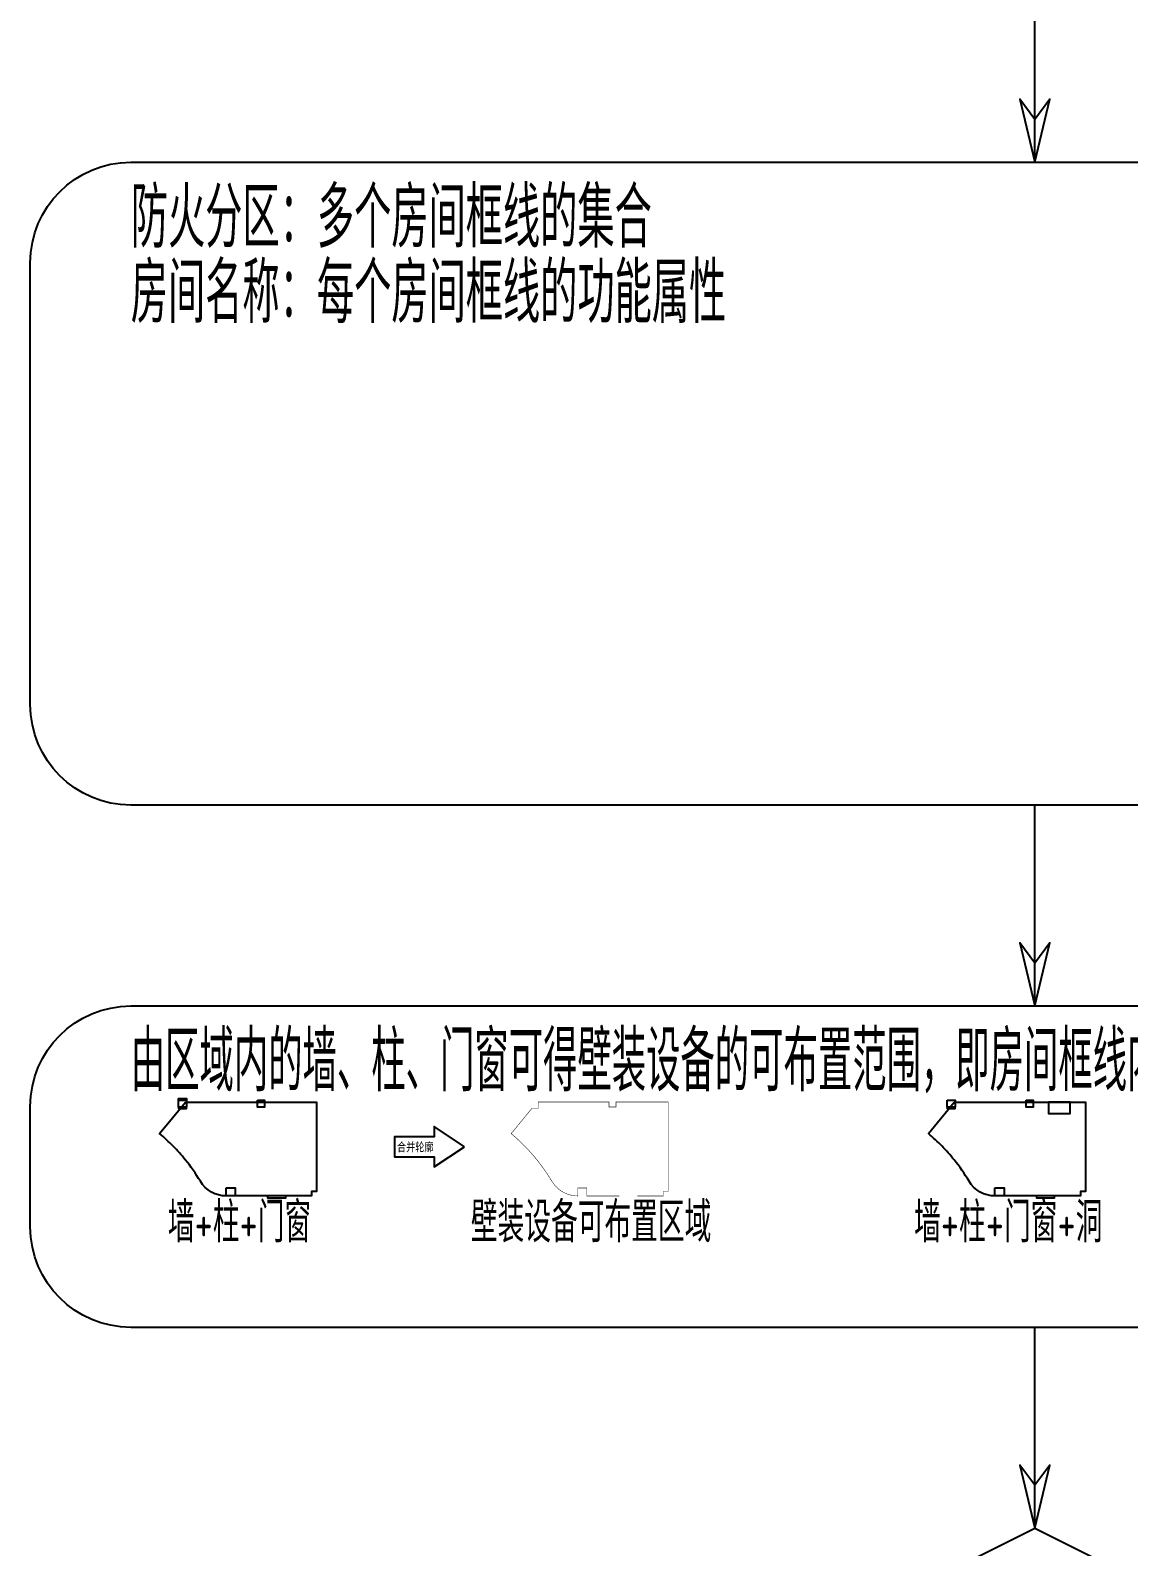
# Model space of a CAD drawing. Header units: millimetres. Extents: x -77018 to 517482, y 298785 to 1560285.
# Drawn here: x 55232 to 164569, y 987449 to 1138423 of the extents above; entities that cross this region are included whole.
import ezdxf
from ezdxf.enums import TextEntityAlignment as Align

# ---------------------------------------------------------------- set-up
doc = ezdxf.new("R2010")
doc.units = ezdxf.units.MM
doc.header["$LTSCALE"] = 1000
doc.layers.add('AE-HOLE', color=201, linetype='Continuous', plot=False)
doc.layers.add('柱子', color=7, linetype='Continuous', plot=False)
for name, color, linetype in [('E-UNIV-DIAG', 2, 'Continuous'), ('E-UNIV-NOTE', 6, 'Continuous'), ('可布置区域（壁装）', 5, 'Continuous'), ('房间框线', 30, 'Continuous'), ('门窗框线', 114, 'Continuous')]:
    doc.layers.add(name, color=color, linetype=linetype)
doc.styles.add('TH-STYLE3', font='tssdeng.shx', dxfattribs={"width": 0.65, "bigfont": 'tssdchn.shx'})

msp = doc.modelspace()

# ---------------------------------------------------------------- linework, layer by layer
at = {"layer": 'AE-HOLE'}
msp.add_lwpolyline([(158734.42, 1031718.34), (156584.42, 1031718.34), (156584.42, 1030568.31), (158734.42, 1030568.31)], close=True, dxfattribs=at)
at = {"layer": 'E-UNIV-DIAG'}
for points in [[(155232.03, 1125284.76), (155232.03, 1145284.76)], [(155232.03, 1125284.76), (156732.03, 1131561), (155232.03, 1129561), (153732.03, 1131561), (155232.03, 1125284.76)], [(155232.03, 1041284.76), (155232.03, 1061284.76)], [(155232.03, 1041284.76), (156732.03, 1047561), (155232.03, 1045561), (153732.03, 1047561), (155232.03, 1041284.76)], [(155232.03, 989284.76), (155232.03, 1009284.76)], [(155232.03, 989284.76), (156732.03, 995561), (155232.03, 993561), (153732.03, 995561), (155232.03, 989284.76)]]:
    msp.add_lwpolyline(points, dxfattribs=at)
at = {"layer": 'E-UNIV-DIAG', "color": 3}
msp.add_lwpolyline([(245232.03, 1061284.76), (65232.03, 1061284.76, -0.414213562), (55232.03, 1071284.76), (55232.03, 1115284.76, -0.414213562), (65232.03, 1125284.76), (245232.03, 1125284.76, -0.414213562), (255232.03, 1115284.76), (255232.03, 1071284.76, -0.414213562)], format="xyb", close=True, dxfattribs=at)
at = {"layer": 'E-UNIV-DIAG'}
msp.add_lwpolyline([(245232.03, 1009284.76), (65232.03, 1009284.76, -0.414213562), (55232.03, 1019284.76), (55232.03, 1031284.76, -0.414213562), (65232.03, 1041284.76), (245232.03, 1041284.76, -0.414213562), (255232.03, 1031284.76), (255232.03, 1019284.76, -0.414213562)], format="xyb", close=True, dxfattribs=at)
msp.add_lwpolyline([(155232.03, 989284.76), (175232.03, 979284.76), (155232.03, 969284.76), (135232.03, 979284.76)], close=True, dxfattribs=at)
at = {"layer": 'E-UNIV-NOTE'}
msp.add_lwpolyline([(98444.78, 1027268.34), (95444.78, 1029268.34), (95444.78, 1028268.34), (91476.15, 1028268.34), (91476.15, 1026268.34), (95444.78, 1026268.34), (95444.78, 1025268.34), (98444.78, 1027268.34)], dxfattribs=at)
at = {"layer": '可布置区域（壁装）', "const_width": 50}
msp.add_lwpolyline([(113852.3, 1022368.34), (110632.42, 1022368.34), (110632.42, 1023168.34), (109732.42, 1023168.34), (109732.42, 1022368.34), (109729.22, 1022368.34, -0.263559575), (107156.31, 1023826.32, 0.034911741), (105659.55, 1025969.47, 0.023703058), (104463.43, 1027314.58, 0.024950908), (103099.91, 1028576.38), (105146, 1031068.34), (105782.44, 1031068.34), (105782.44, 1031718.34), (112832.42, 1031718.34), (112832.42, 1031218.35), (113532.42, 1031218.35), (113532.42, 1031718.34), (118732.42, 1031718.34), (118732.42, 1022818.34), (118232.42, 1022818.34), (118232.42, 1022368.34), (115652.3, 1022368.34)], format="xyb", dxfattribs=at)
at = {"layer": '房间框线'}
for points in [[(70679.71, 1031718.34), (83732.42, 1031718.34), (83732.42, 1022818.34), (83232.42, 1022818.34), (83232.42, 1022368.34), (74729.22, 1022368.34, -0.263559575), (72156.31, 1023826.32, 0.034911741), (70659.55, 1025969.47, 0.023703058), (69463.43, 1027314.58, 0.024950908), (68099.91, 1028576.38)], [(147206.7, 1031718.34), (160259.42, 1031718.34), (160259.42, 1022818.34), (159759.42, 1022818.34), (159759.42, 1022368.34), (151256.22, 1022368.34, -0.263559575), (148683.31, 1023826.32, 0.034911741), (147186.55, 1025969.47, 0.023703058), (145990.43, 1027314.58, 0.024950908), (144626.9, 1028576.38)]]:
    msp.add_lwpolyline(points, format="xyb", close=True, dxfattribs=at)
at = {"layer": '柱子'}
for points in [[(70782.44, 1031918.34), (69982.44, 1031918.34), (69982.44, 1032068.34), (70782.44, 1032068.34), (70782.44, 1031918.34)], [(69982.44, 1031918.34), (70782.44, 1031918.34), (70782.44, 1031218.34), (69982.44, 1031218.34)], [(70782.44, 1031218.34), (69982.44, 1031218.34), (69982.44, 1031068.34), (70782.44, 1031068.34), (70782.44, 1031218.34)], [(77832.42, 1031918.35), (78532.42, 1031918.35), (78532.42, 1031218.35), (77832.42, 1031218.35)], [(146509.43, 1031918.34), (147309.43, 1031918.34), (147309.43, 1031218.34), (146509.43, 1031218.34)], [(147309.43, 1031218.34), (146509.43, 1031218.34), (146509.43, 1031068.34), (147309.43, 1031068.34), (147309.43, 1031218.34)], [(154359.42, 1031918.35), (155059.42, 1031918.35), (155059.42, 1031218.35), (154359.42, 1031218.35)], [(74732.42, 1023168.34), (75632.42, 1023168.34), (75632.42, 1022368.34), (74732.42, 1022368.34)], [(151259.42, 1023168.34), (152159.42, 1023168.34), (152159.42, 1022368.34), (151259.42, 1022368.34)]]:
    msp.add_lwpolyline(points, close=True, dxfattribs=at)
at = {"layer": '门窗框线'}
for points in [[(80652.3, 1022368.34), (78852.3, 1022368.34), (78852.3, 1022168.34), (80652.3, 1022168.34)], [(157179.29, 1022368.34), (155379.29, 1022368.34), (155379.29, 1022168.34), (157179.29, 1022168.34)]]:
    msp.add_lwpolyline(points, close=True, dxfattribs=at)

# ---------------------------------------------------------------- texts
at = {"layer": 'E-UNIV-NOTE', "style": 'TH-STYLE3'}
for s, width, p in [('防火分区：多个房间框线的集合', 0.65, (65232.03, 1119784.76)), ('房间名称：每个房间框线的功能属性', 0.65, (65232.03, 1112284.76)), ('由区域内的墙、柱、门窗可得壁装设备的可布置范围，即房间框线内除去门窗、洞线处的墙与柱形成的所有轮廓线：', 0.6, (65232.03, 1035784.76))]:
    msp.add_text(s, height=6000, dxfattribs=dict(at, width=width)).set_placement(p, align=Align.MIDDLE_LEFT)
at = {"layer": 'E-UNIV-NOTE', "style": 'TH-STYLE3', "width": 0.7}
for s, height, p in [('合并轮廓', 1000, (93554.6, 1027268.34)), ('墙+柱+门窗', 4000, (76054.6, 1019962.56)), ('壁装设备可布置区域', 4000, (111054.6, 1019962.56)), ('墙+柱+门窗+洞', 4000, (152581.6, 1019962.56))]:
    msp.add_text(s, height=height, dxfattribs=at).set_placement(p, align=Align.MIDDLE)

doc.saveas('drawing.dxf')
